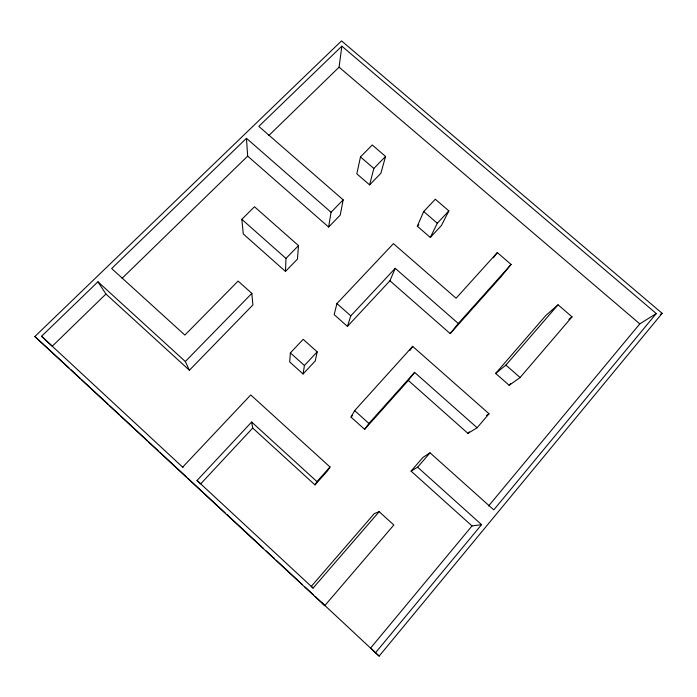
<?xml version="1.0" encoding="UTF-8"?>
<svg xmlns="http://www.w3.org/2000/svg" width="697" height="697" viewBox="0 0 697 697"><rect width="100%" height="100%" fill="white"/><g stroke="black" fill="none" stroke-linecap="round" stroke-linejoin="round"><path stroke-width="1.05" d="M285.482 271.421L285.979 258.43L298.499 245.605L254.483 206.756L241.833 219.328L243.279 233.948L285.482 271.421L297.462 259.092L298.499 245.605M290.388 352.909L289.682 361.935L303.082 373.984L315.288 360.898L317.187 351.846L303.195 339.326L290.388 352.909L304.423 365.516L303.082 373.984M268.868 135.497L339.073 67.182L341.852 46.159L656.278 313.537L493.79 509.864L430.049 452.823L422.957 457.398L411.073 471.12L472.017 525.939L481.575 524.632L417.625 467.19L411.073 471.12M105.927 294.021L52.266 346.235L41.55 336.276L97.946 281.788L105.927 294.021L189.41 370.246L252.88 304.964L251.852 293.385L238.104 281.083L184.879 335.083L111.659 268.545L246.459 138.311L247.679 156.111L328.618 227.048L331.058 212.263L343.177 199.856L258.822 126.375L341.852 46.159M343.177 199.856L340.223 215.112L328.618 227.048M360.48 156.921L356.82 173.814L369.602 184.888L380.858 173.309L385.572 156.442L372.25 144.985L360.48 156.921L373.836 168.456L369.602 184.888M450.201 333.61L500.882 276.901L511.093 264.424L497.318 252.575L456.108 298.229L393.43 243.636L336.921 303.561L334.168 314.626L347.428 326.396L389.928 280.786L395.199 268.328L458.295 323.486L450.201 333.61L389.928 280.786M347.428 326.396L350.8 315.854L395.199 268.328M417.32 226.203L423.715 211.522L435.311 199.229L448.859 210.886L441.393 225.558L430.31 237.45L417.32 226.203L418.801 224.626M430.31 237.45L437.307 223.249L448.859 210.886M408.329 380.457L364.636 429.352L351.018 417.102L354.642 410.629L412.659 346.357L489.05 413.774L477.105 427.74L467.957 433.395L408.329 380.457L414.593 372.372L477.105 427.74M252.706 428.045L200.692 483.875L197.042 480.477L251.643 422.025L252.706 428.045L314.992 484.912L316.943 481.601L330.012 466.981L250.746 394.946L182.666 467.147M330.012 466.981L327.459 470.954L314.992 484.912M409.871 350.539L412.659 346.357M364.636 429.352L368.931 423.454L414.593 372.372M493.476 257.759L497.318 252.575M379.168 511.659L313.084 588.085L311.263 586.412L374.315 513.576L379.168 511.659L393.84 524.989L324.776 605.649L34.85 336.529L341.53 40.888L662.15 313.319L379.133 656.112L375.526 652.767L481.575 524.632M472.017 525.939L370.682 647.966L375.526 652.767M488.571 505.996L639.802 323.878L656.278 313.537M467.957 433.395L469.308 431.818M509.193 385.31L520.101 377.513L572.037 316.847L558.044 304.807L545.725 315.602L495.645 373.435L509.193 385.31L510.605 383.672M417.625 467.19L430.049 452.823M495.645 373.435L505.9 365.106L558.044 304.807M458.295 323.486L511.093 264.424M351.018 417.102L352.455 415.499M304.423 365.516L317.187 351.846M189.41 370.246L185.324 361.516L251.852 293.385M373.836 168.456L385.572 156.442M122.114 278.277L247.679 156.111M568.804 319.418L572.037 316.847M486.428 415.482L489.05 413.774M660.39 314.408L662.15 313.319M339.073 67.182L639.802 323.878M423.715 211.522L437.307 223.249M246.459 138.311L331.058 212.263M505.9 365.106L520.101 377.513M241.833 219.328L285.979 258.43M336.921 303.561L350.8 315.854M354.642 410.629L368.931 423.454M34.85 336.529L68.994 367.92M97.946 281.788L185.324 361.516M251.643 422.025L316.943 481.601M41.55 336.276L182.997 467.46M197.042 480.477L313.084 588.085M70.589 369.401L80.146 378.279M81.741 379.76L108.044 404.164M109.629 405.645L119.196 414.523M120.79 416.004L147.084 440.408M148.679 441.889L158.236 450.767M159.831 452.24L186.125 476.652M187.72 478.133L225.175 512.896M226.769 514.377L263.422 548.4M265.81 550.613L274.574 558.75M276.169 560.231L302.463 584.644M304.859 586.857L313.624 594.994M315.218 596.475L379.133 656.112M322.389 603.132L324.776 605.649"/></g></svg>
